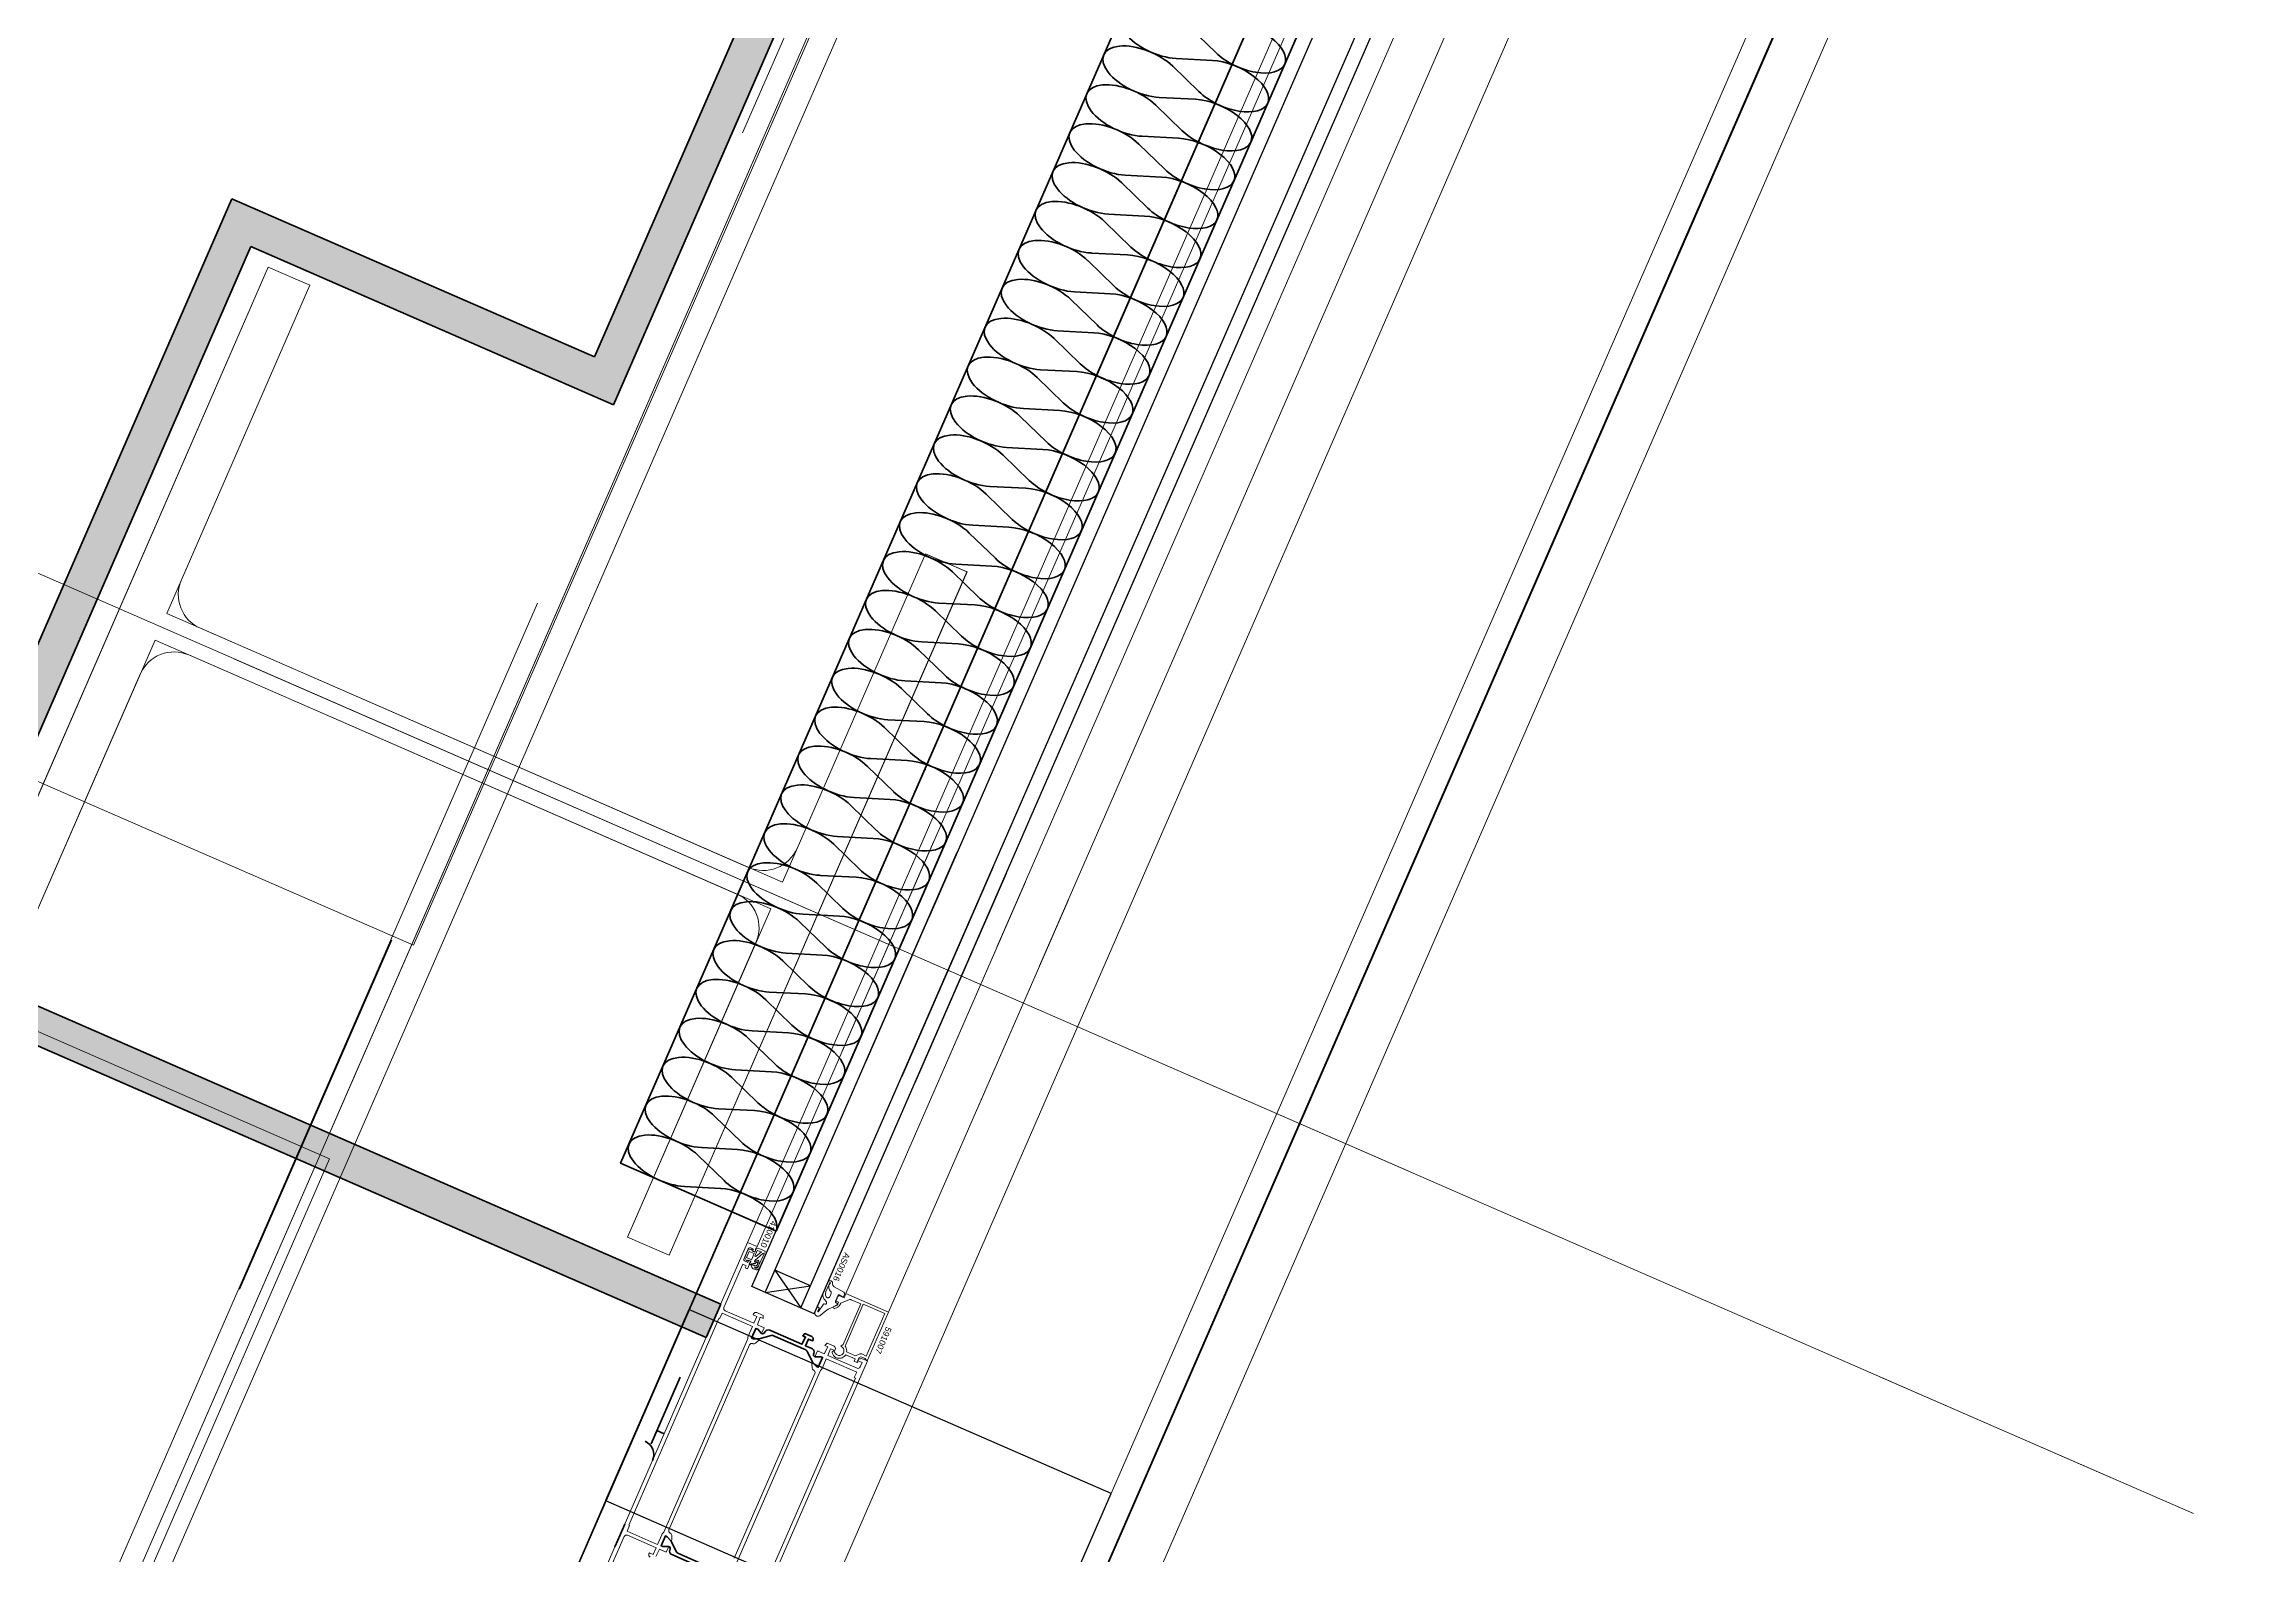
# Model space of a CAD drawing. Header units: millimetres. Extents: x -37281 to 954596, y -59787 to 956680.
# Drawn here: x 868905 to 869816, y -16462 to -15838 of the extents above; entities that cross this region are included whole.
import ezdxf
from ezdxf.enums import TextEntityAlignment as Align

# ---------------------------------------------------------------- set-up
doc = ezdxf.new("R2010")
doc.units = ezdxf.units.MM
doc.header["$MEASUREMENT"] = 0
for name, pattern in [('CENTER', [15658.185617, 9786.366011, -1957.273202, 1957.273202, -1957.273202]), ('Dot & Dashed', [670.277762, 352.777767, -176.388884, 0, -141.111112]), ('Double Dashed', [1093.611073, 529.166651, -211.666656, 141.111112, -211.666656])]:
    doc.linetypes.add(name, pattern=pattern)
for name, color, linetype, lineweight in [('0_Pen_No__1', 7, 'Continuous', 13), ('0_Pen_No__2', 8, 'Continuous', 15), ('0_Pen_No__4', 7, 'Continuous', 20), ('0_Pen_No__5', 7, 'Continuous', 25), ('0_Pen_No__6', 7, 'Continuous', 35), ('0_Pen_No__7', 7, 'Continuous', 35), ('0_Pen_No__9', 7, 'Continuous', 13), ('COLUMN.IFC Import_Pen_No__2', 8, 'Continuous', 15), ('New_A-20-M_Floor_Slab_Pen_No__89', 8, 'Continuous', 20), ('New_A-20-M_Roof_Pen_No__93', 8, 'Continuous', 13), ('New_A-25-M_Curtain_Wall_Pen_No__90', 8, 'Continuous', 20), ('New_A-25-M_Wall_Ext_Pen_No__87', 8, 'Continuous', 20), ('New_ArchiCAD Windows_Pen_No__3', 7, 'Continuous', 18), ('New_ArchiCAD Zone Stamps_Pen_No__9', 7, 'Continuous', 13)]:
    doc.layers.add(name, color=color, linetype=linetype, lineweight=lineweight)
for name, color, linetype, lineweight, true_color in [('0_Pen_No__40', 7, 'Continuous', 35, 0x2a2a2a), ('0_Pen_No__54', 7, 'Continuous', 35, 0x444444), ('A-25-M_Wall_Int_Pen_No__107', 7, 'Continuous', 15, 0xa6a6a6), ('A-25-M_Wall_Int_Pen_No__27', 7, 'Continuous', 50, 0x2a2a2a), ('New_A-15-MG_Structural_Grid_Phase_2_Pen_No__222', 7, 'Continuous', 13, 0x65af33), ('New_A-25-M_Curtain_Wall_Pen_No__69', 7, 'Continuous', 20, 0x606060), ('New_A-25-M_Wall_Int_Pen_No__107', 7, 'Continuous', 15, 0xa6a6a6), ('New_A-25-M_Wall_Int_Pen_No__27', 7, 'Continuous', 50, 0x2a2a2a), ('New_A-35-M_FFE-Zone_Pen_No__74', 7, 'Continuous', 20, 0x606060), ('New_ArchiCAD Windows_Pen_No__23', 7, 'Continuous', 30, 0x2a2a2a)]:
    doc.layers.add(name, color=color, linetype=linetype, lineweight=lineweight, true_color=true_color)
for name, color, linetype in [('A-25-M_Wall_Int', 7, 'Continuous'), ('COLUMN.IFC Import', 7, 'Continuous'), ('New_A-15-MG_Structural_Grid_Phase_2', 7, 'Continuous'), ('New_A-20-M_Floor_Slab', 7, 'Continuous'), ('New_A-20-M_Roof', 7, 'Continuous'), ('New_A-25-M_Curtain_Wall', 7, 'Continuous'), ('New_A-25-M_Wall_Ext', 7, 'Continuous'), ('New_A-25-M_Wall_Int', 7, 'Continuous'), ('New_A-35-M_FFE-Zone', 7, 'Continuous'), ('New_ArchiCAD Windows', 7, 'Continuous')]:
    doc.layers.add(name, color=color, linetype=linetype)
doc.styles.add('GENERATED_STYLE_2', font='')
doc.styles.add('GENERATED_STYLE_3', font='')
doc.styles.add('GENERATED_STYLE_4', font='')
doc.styles.get('GENERATED_STYLE_2').set_extended_font_data('Arial', bold=True)
doc.styles.get('GENERATED_STYLE_3').set_extended_font_data('Arial')
doc.styles.get('GENERATED_STYLE_4').set_extended_font_data('Swis721 BT')

# ---------------------------------------------------------------- blocks, each defined once
blk = doc.blocks.new('Wall_243_2', base_point=(874395.1, -4631.3))
at = {"layer": 'New_A-25-M_Wall_Ext_Pen_No__87', "linetype": 'Continuous', "flags": 128}
for points in [[(874303.43, -4591.33), (866444.97, -22613.27)], [(866536.64, -22653.24), (874395.1, -4631.3)]]:
    blk.add_lwpolyline(points, dxfattribs=at)
blk = doc.blocks.new('Wall_245_2', base_point=(874285.09, -4632.6))
at = {"layer": 'New_A-25-M_Wall_Ext_Pen_No__87', "linetype": 'Continuous'}
for p, q in [((869023.02, -16287.38), (869036.77, -16293.37)), ((869036.77, -16293.37), (869038.61, -16294.17)), ((869030.78, -16307.12), (869017.03, -16301.13)), ((869038.61, -16294.17), (869172.44, -16352.53)), ((869032.61, -16307.92), (869030.78, -16307.12)), ((869166.44, -16366.28), (869032.61, -16307.92)), ((869172.44, -16352.53), (869174.27, -16353.33)), ((869168.27, -16367.08), (869166.44, -16366.28))]:
    blk.add_line(p, q, dxfattribs=at)
at = {"layer": 'New_A-25-M_Wall_Ext_Pen_No__87', "linetype": 'Continuous', "flags": 128}
for points in [[(869174.27, -16353.33), (874285.09, -4632.6)], [(872218.02, -8960.24), (869023.02, -16287.38)], [(869017.03, -16301.13), (866293.44, -22547.19)], [(866444.68, -22613.14), (869168.27, -16367.08)]]:
    blk.add_lwpolyline(points, dxfattribs=at)
blk = doc.blocks.new('Single Office_INB 2108_81_2', base_point=(867408.06, -14183.82))
at = {"layer": 'New_A-35-M_FFE-Zone_Pen_No__74', "linetype": 'Continuous'}
for p, q in [((869057.73, -16209.78), (869958.9, -14143.09)), ((865299.96, -14571.21), (869057.73, -16209.78))]:
    blk.add_line(p, q, dxfattribs=at)
at = {"layer": 'New_ArchiCAD Zone Stamps_Pen_No__9'}
for tag, height, style, p in [('ROOM_NAME', 250, 'GENERATED_STYLE_2', (866906.88, -13138.52)), ('zoneNameLine2', 250, 'GENERATED_STYLE_2', (866718.45, -13570.65)), ('ROOM_NUMBER', 200, 'GENERATED_STYLE_3', (866530.02, -13991.36)), ('measuredAreaCode', 200, 'GENERATED_STYLE_3', (866372.99, -14351.47)), ('DUMMY_649', 200, 'GENERATED_STYLE_3', (866680.4, -14485.51)), ('DUMMY_650', 200, 'GENERATED_STYLE_3', (867029.91, -14637.92)), ('DUMMY_651', 133.33, 'GENERATED_STYLE_3', (867309.2, -14744.46))]:
    blk.add_attdef(tag, text='', height=height, rotation=336.44041, dxfattribs=dict(at, style=style)).set_placement(p, align=Align.TOP_LEFT)
blk = doc.blocks.new('Single Office_INB 2107_82_2', base_point=(866384.09, -16699.57))
at = {"layer": 'New_A-35-M_FFE-Zone_Pen_No__74', "linetype": 'Continuous'}
for p, q in [((869023.12, -16297.86), (865262.16, -14657.89)), ((868121.58, -18365.37), (869023.12, -16297.86))]:
    blk.add_line(p, q, dxfattribs=at)
at = {"layer": 'New_ArchiCAD Zone Stamps_Pen_No__9'}
for tag, height, style, p in [('ROOM_NAME', 250, 'GENERATED_STYLE_2', (865882.9, -15284.57)), ('zoneNameLine2', 250, 'GENERATED_STYLE_2', (865694.47, -15716.7)), ('ROOM_NUMBER', 200, 'GENERATED_STYLE_3', (865506.04, -16137.41)), ('measuredAreaCode', 200, 'GENERATED_STYLE_3', (865349.02, -16497.52)), ('DUMMY_649', 200, 'GENERATED_STYLE_3', (865656.42, -16631.56)), ('DUMMY_650', 200, 'GENERATED_STYLE_3', (866005.93, -16783.96)), ('DUMMY_651', 133.33, 'GENERATED_STYLE_3', (866285.22, -16890.51))]:
    blk.add_attdef(tag, text='', height=height, rotation=336.44041, dxfattribs=dict(at, style=style)).set_placement(p, align=Align.TOP_LEFT)
blk = doc.blocks.new('Slab_14_2', base_point=(829422.85, -33019.01))
at = {"layer": 'New_A-20-M_Floor_Slab_Pen_No__89', "linetype": 'Continuous', "flags": 128}
blk.add_lwpolyline([(875235.59, -26822.78), (866165.91, -22867.95), (874174.16, -4502.51), (868527.24, -2040.17), (868435.45, -2000.14), (866447.92, -6558.18), (861160.52, -4252.62), (853558.92, -11326.43), (853176.07, -10915.01), (829422.85, -33019.01)], dxfattribs=at)
blk = doc.blocks.new('Slab_18_2', base_point=(875235.59, -26822.78))
at = {"layer": 'New_A-20-M_Floor_Slab_Pen_No__89', "linetype": 'Continuous', "flags": 128}
blk.add_lwpolyline([(875235.59, -26822.78), (866165.91, -22867.95), (874174.16, -4502.51), (883243.83, -8457.33)], close=True, dxfattribs=at)
blk = doc.blocks.new('Triple Window 19_2')
at = {"layer": 'New_ArchiCAD Windows_Pen_No__23', "linetype": 'Continuous'}
for p, q in [((-268, -190), (-268, 0)), ((-268, 0), (-225, 0)), ((-225, 0), (-182, 0)), ((-182, 0), (-182, -190)), ((-225, -190), (-268, -190))]:
    blk.add_line(p, q, dxfattribs=at)
at = {"layer": 'New_ArchiCAD Windows_Pen_No__3', "linetype": 'Continuous'}
for p, q in [((-1175, 165), (1175, 165)), ((-1125, 0), (-268, 0)), ((-182, 0), (662.5, 0)), ((-268, -190), (-1125, -190)), ((-1175, -200), (1175, -200))]:
    blk.add_line(p, q, dxfattribs=at)
blk = doc.blocks.new('Wall_353_2', base_point=(874468.42, -4712.54))
at = {"layer": 'New_ArchiCAD Windows', "color": 251, "linetype": 'Continuous', "lineweight": 20, "true_color": 0x606060, "xscale": -1, "zscale": 1000, "rotation": 66.44041158399281}
blk.add_blockref('Triple Window 19_2', (869064.25, -16605.64), dxfattribs=at)
blk = doc.blocks.new('Wall_372_2', base_point=(868847.2, -16212.89))
at = {"layer": 'New_A-25-M_Wall_Int_Pen_No__107', "linetype": 'Continuous'}
blk.add_hatch(color=256, dxfattribs=at).paths.add_polyline_path([(868860.95, -16218.89), (868990.57, -15921.63), (868982.82, -15901.89), (868847.2, -16212.89)])
at = {"layer": 'New_A-25-M_Wall_Int_Pen_No__27', "linetype": 'Continuous', "flags": 128}
for points in [[(868982.82, -15901.89), (868847.2, -16212.89)], [(868860.95, -16218.89), (868990.57, -15921.63)], [(868847.2, -16212.89), (868860.95, -16218.89)]]:
    blk.add_lwpolyline(points, dxfattribs=at)
blk = doc.blocks.new('Wall_373_2', base_point=(868982.82, -15901.89))
at = {"layer": 'New_A-25-M_Wall_Int_Pen_No__107', "linetype": 'Continuous'}
blk.add_hatch(color=256, dxfattribs=at).paths.add_polyline_path([(868990.57, -15921.63), (869140.21, -15986.88), (869132.45, -15967.13), (868982.82, -15901.89)])
at = {"layer": 'New_A-25-M_Wall_Int_Pen_No__27', "linetype": 'Continuous', "flags": 128}
for points in [[(869132.45, -15967.13), (868982.82, -15901.89)], [(868990.57, -15921.63), (869140.21, -15986.88)]]:
    blk.add_lwpolyline(points, dxfattribs=at)
blk = doc.blocks.new('Wall_379_2', base_point=(869371.71, -15418.45))
at = {"layer": 'New_A-25-M_Wall_Int_Pen_No__107', "linetype": 'Continuous'}
blk.add_hatch(color=256, dxfattribs=at).paths.add_polyline_path([(869371.71, -15418.45), (869132.45, -15967.13), (869140.21, -15986.88), (869379.46, -15438.2)])
at = {"layer": 'New_A-25-M_Wall_Int_Pen_No__27', "linetype": 'Continuous', "flags": 128}
for points in [[(869371.71, -15418.45), (869132.45, -15967.13)], [(869140.21, -15986.88), (869379.46, -15438.2)]]:
    blk.add_lwpolyline(points, dxfattribs=at)
blk = doc.blocks.new('Wall_450_2', base_point=(868837.59, -16206.52))
at = {"layer": 'A-25-M_Wall_Int_Pen_No__107', "linetype": 'Continuous'}
blk.add_hatch(color=256, dxfattribs=at).paths.add_polyline_path([(868831.59, -16220.27), (869178.48, -16371.53), (869184.47, -16357.78), (868837.59, -16206.52)])
at = {"layer": 'A-25-M_Wall_Int_Pen_No__27', "linetype": 'Continuous', "flags": 128}
for points in [[(868837.59, -16206.52), (868831.59, -16220.27)], [(868848, -16211.06), (868837.59, -16206.52)], [(868831.59, -16220.27), (869178.48, -16371.53)], [(869184.47, -16357.78), (868861.75, -16217.06)], [(869178.48, -16371.53), (869184.47, -16357.78)]]:
    blk.add_lwpolyline(points, dxfattribs=at)
blk = doc.blocks.new('Morph_2_2', base_point=(864302.5, 0))
at = {"layer": 'New_A-20-M_Roof_Pen_No__93', "linetype": 'Continuous', "flags": 128}
blk.add_lwpolyline([(866367.03, -22792.01), (874315.32, -4564.06)], dxfattribs=at)
blk = doc.blocks.new('Column 8')
at = {"layer": 'COLUMN.IFC Import_Pen_No__2', "linetype": 'Continuous'}
for p, q in [((-153.7, 157.25), (153.7, 157.25)), ((-153.7, 138.55), (-153.7, 157.25)), ((153.7, 157.25), (153.7, 138.55)), ((-6, 138.55), (-153.7, 138.55)), ((-6, -138.55), (-6, 138.55)), ((6, 138.55), (6, -138.55)), ((153.7, 138.55), (6, 138.55)), ((-153.7, -138.55), (-6, -138.55)), ((-153.7, -157.25), (-153.7, -138.55)), ((6, -138.55), (153.7, -138.55)), ((153.7, -138.55), (153.7, -157.25)), ((153.7, -157.25), (-153.7, -157.25))]:
    blk.add_line(p, q, dxfattribs=at)
blk = doc.blocks.new('Beam_8_2', base_point=(874303.43, -4591.33))
at = {"layer": 'New_A-25-M_Curtain_Wall_Pen_No__69', "linetype": 'Dot & Dashed'}
blk.add_line((874303.43, -4591.33), (866444.97, -22613.27), dxfattribs=at)
at = {"layer": 'New_A-25-M_Curtain_Wall_Pen_No__90', "linetype": 'Continuous'}
for p, q in [((874303.43, -4591.33), (866444.97, -22613.27)), ((874505.7, -4679.52), (866647.24, -22701.46))]:
    blk.add_line(p, q, dxfattribs=at)
blk = doc.blocks.new('Standard grid marker_8')
at = {"layer": 'New_A-15-MG_Structural_Grid_Phase_2_Pen_No__222', "linetype": 'Double Dashed'}
blk.add_line((705.09, 0), (32130.26, 0), dxfattribs=at)
at = {"layer": 'New_A-15-MG_Structural_Grid_Phase_2_Pen_No__222', "style": 'GENERATED_STYLE_4'}
for tag, p in [('AC_MarkerText_1_0', (-500, 43.39)), ('AC_MarkerText_1_1', (33335.35, 43.39))]:
    blk.add_attdef(tag, text='', height=350, rotation=180, dxfattribs=at).set_placement(p, align=Align.MIDDLE_CENTER)
blk = doc.blocks.new('Standard grid marker_19')
at = {"layer": 'New_A-15-MG_Structural_Grid_Phase_2_Pen_No__222', "linetype": 'Double Dashed'}
blk.add_line((948.58, 0), (36650.52, 0), dxfattribs=at)
at = {"layer": 'New_A-15-MG_Structural_Grid_Phase_2_Pen_No__222', "style": 'GENERATED_STYLE_4'}
for tag, p in [('AC_MarkerText_1_0', (-500, -588.26)), ('AC_MarkerText_1_1', (38099.1, -588.26))]:
    blk.add_attdef(tag, text='', height=350, rotation=90, dxfattribs=at).set_placement(p, align=Align.MIDDLE_CENTER)

msp = doc.modelspace()

# ---------------------------------------------------------------- linework, layer by layer
at = {"layer": '0_Pen_No__1', "linetype": 'CENTER'}
msp.add_line((869758.24, -16429.38), (868402.76, -15838.32), dxfattribs=at)
at = {"layer": '0_Pen_No__2', "linetype": 'Continuous', "flags": 128}
for points in [[(869131.61, -16479), (869195.56, -16332.34), (869199.51, -16334.06), (869198.51, -16336.35), (869197.59, -16335.95), (869197.99, -16335.04), (869196.89, -16334.56, 0.414214), (869195.84, -16334.97), (869194.08, -16339, 0.414214), (869194.49, -16340.06), (869195.59, -16340.54), (869195.99, -16339.62), (869196.91, -16340.02), (869195.51, -16343.23), (869194.59, -16342.83), (869194.99, -16341.91), (869193.62, -16341.31), (869185.82, -16359.19, 0.414214), (869186.34, -16360.5), (869198.16, -16365.66), (869199.36, -16362.91), (869197.81, -16362.23), (869198.01, -16361.77, -0.414214), (869199.32, -16361.25), (869202.03, -16362.43), (869201.95, -16363.71), (869200.75, -16363.18), (869199.63, -16366.3), (869202.38, -16367.5), (869201.34, -16369.88), (869199.73, -16368.08), (869198.99, -16367.76), (869197.23, -16371.8), (869197.97, -16372.12), (869200.38, -16372.08), (869200.1, -16372.72), (869198.79, -16373.91, -0.294108), (869197.72, -16374.08), (869197.67, -16374.06, 0.414214), (869196.35, -16374.58), (869163.09, -16450.84, 0.414214), (869163.61, -16452.16), (869163.66, -16452.18, -0.294108), (869164.26, -16453.08), (869164.29, -16454.85), (869164.01, -16455.49), (869162.39, -16453.7), (869161.66, -16453.38), (869159.9, -16457.41), (869160.63, -16457.73), (869163.05, -16457.69), (869162.01, -16460.08), (869159.26, -16458.88), (869157.74, -16461.81)], [(869201, -16481.99), (869244.97, -16381.16), (869243.23, -16380.4, 0.198912), (869241.7, -16380.37), (869241.17, -16380.58), (869241.16, -16381.13), (869242.81, -16381.85), (869242.01, -16383.69, -0.414214), (869240.7, -16384.2), (869228.6, -16378.93), (869229.8, -16376.18), (869231.54, -16376.94), (869231.74, -16376.48, 0.414214), (869231.22, -16375.16), (869228.33, -16373.9), (869227.45, -16374.83), (869228.65, -16375.35), (869227.13, -16378.29), (869224.38, -16377.09), (869223.34, -16379.47), (869225.76, -16379.44), (869226.49, -16379.75), (869224.73, -16383.79), (869224, -16383.47), (869222.38, -16381.67), (869222.1, -16382.31), (869222.13, -16384.09, 0.294108), (869222.73, -16384.99), (869222.78, -16385.01, -0.414214), (869223.3, -16386.33), (869190.04, -16462.59, -0.414214)], [(869190.74, -16465.25, -0.112281), (869190.82, -16464.82), (869225.46, -16385.38, -0.112281), (869225.72, -16385.02, 0.112281), (869226.26, -16384.29), (869228, -16380.3), (869240.56, -16385.78), (869239.56, -16388.07), (869240.02, -16388.27), (869202.84, -16473.52), (869202.38, -16473.32), (869201.39, -16475.61), (869189.7, -16470.52)], [(869155.35, -16462.08, -0.414214), (869154.84, -16460.77), (869155.04, -16460.31), (869156.6, -16460.99), (869157.8, -16458.24), (869156.38, -16457.62), (869145.97, -16453.08, 0.414214), (869144.65, -16453.6), (869136.86, -16471.47)]]:
    msp.add_lwpolyline(points, format="xyb", dxfattribs=at)
for points in [[(869230.96, -16377.09), (869230.43, -16377.3), (869230.49, -16377.75), (869230.62, -16378.19), (869230.81, -16378.61), (869231.06, -16378.99), (869231.37, -16379.33), (869231.73, -16379.62), (869232.12, -16379.85), (869232.6, -16380.02), (869233.11, -16380.1), (869233.62, -16380.1), (869234.12, -16380.02), (869234.6, -16379.85), (869235.05, -16379.61), (869235.46, -16379.3), (869235.8, -16378.92), (869236.04, -16378.62), (869239.98, -16380.34), (869239.54, -16381.34), (869240.83, -16381.9), (869240.99, -16381.54), (869240.8, -16381.46), (869241.56, -16379.72), (869242.22, -16379.46), (869244.01, -16380.24), (869244.56, -16380.98), (869245.07, -16380.92), (869253.75, -16361.03), (869236.15, -16353.35), (869235.35, -16355.19), (869233.24, -16354.27), (869232.55, -16354.84), (869232.58, -16355), (869232.57, -16355.16), (869232.54, -16355.32), (869232.48, -16355.47), (869232.4, -16355.62), (869232.3, -16355.74), (869232.18, -16355.85), (869232.04, -16355.94), (869232.06, -16356.48), (869233.07, -16356.92), (869232.61, -16357.97), (869230.82, -16358.86), (869231.27, -16359.76), (869232.73, -16359.03), (869232.97, -16358.89), (869233.19, -16358.72), (869233.38, -16358.51), (869233.54, -16358.29), (869233.67, -16358.04), (869233.98, -16357.32), (869237.55, -16355.92), (869237.7, -16355.87), (869237.86, -16355.85), (869238.02, -16355.86), (869238.17, -16355.88), (869238.32, -16355.94), (869242.24, -16357.65)], [(869242.24, -16357.65), (869234.93, -16374.42), (869233.99, -16375.11), (869234.37, -16375.34), (869234.64, -16375.54), (869234.87, -16375.78), (869235.06, -16376.06), (869235.2, -16376.36), (869235.28, -16376.68), (869235.31, -16377.01), (869235.28, -16377.35), (869235.2, -16377.67), (869235.06, -16377.97), (869234.87, -16378.25), (869234.64, -16378.49), (869234.37, -16378.68), (869234.07, -16378.83), (869233.75, -16378.92), (869233.42, -16378.96), (869233.08, -16378.94), (869232.76, -16378.87), (869232.45, -16378.74), (869232.17, -16378.56), (869231.93, -16378.33), (869231.72, -16378.07), (869231.57, -16377.77), (869230.96, -16377.09)]]:
    msp.add_lwpolyline(points, dxfattribs=at)
msp.add_lwpolyline([(869157.06, -16456.28), (869158.39, -16456.86), (869160.13, -16452.88, -0.112281), (869160.67, -16452.14, 0.112281), (869160.94, -16451.79), (869195.57, -16372.35, 0.112281), (869195.66, -16371.91, -0.112281), (869195.83, -16371.02), (869197.57, -16367.03), (869185.01, -16361.56), (869184.01, -16363.85), (869183.73, -16363.73), (869146.56, -16448.98), (869146.84, -16449.1), (869145.84, -16451.39)], format="xyb", close=True, dxfattribs=at)
msp.add_lwpolyline([(869243.28, -16357.77), (869252.17, -16361.65), (869244.53, -16379.16), (869242.63, -16378.32), (869242.48, -16378.27), (869242.32, -16378.25), (869242.17, -16378.24), (869242.01, -16378.26), (869241.86, -16378.31), (869240.01, -16379.04), (869236.43, -16377.48), (869236.46, -16376.96), (869236.41, -16376.44), (869236.27, -16375.94), (869236.05, -16375.46), (869235.75, -16375.04)], close=True, dxfattribs=at)
at = {"layer": '0_Pen_No__4', "linetype": 'Continuous', "flags": 128}
msp.add_lwpolyline([(869146.06, -16330.12), (869163.2, -16337.59), (869286.07, -16055.82), (869268.93, -16048.34), (869215.97, -16169.8, -0.414214), (869195.96, -16177.65), (868969.83, -16079.05, -0.414214), (868961.97, -16059.04), (869014.93, -15937.58), (868997.79, -15930.11), (868874.92, -16211.89), (868892.06, -16219.36), (868945.02, -16097.91, -0.414214), (868965.03, -16090.05), (869191.17, -16188.65, -0.414214), (869199.02, -16208.66)], format="xyb", close=True, dxfattribs=at)
at = {"layer": '0_Pen_No__40', "linetype": 'Continuous'}
for p, q in [((874037.86, -5700.74), (866899.19, -22071.98)), ((869048.63, -16207.5), (868985.77, -16351.64)), ((869155.78, -16415.41), (869167.77, -16387.91)), ((869161.17, -16411.22), (869158.17, -16409.91)), ((869142.02, -16455.14), (869140.82, -16457.89)), ((869144.91, -16448.5), (869142.02, -16455.14))]:
    msp.add_line(p, q, dxfattribs=at)
msp.add_arc((869150.87, -16419.82), 6, 336.44041, 66.44041, dxfattribs=at)
at = {"layer": '0_Pen_No__5', "linetype": 'Continuous'}
for p, q in [((869530.68, -15586.08), (869264.77, -16195.9)), ((869536.18, -15588.48), (869270.27, -16198.29)), ((869550.85, -15594.88), (869284.94, -16204.69)), ((869556.35, -15597.27), (869290.44, -16207.09)), ((869197.33, -16350.56), (869276.53, -16168.93)), ((869202.83, -16352.96), (869282.03, -16171.33)), ((869276.53, -16168.93), (869238.86, -16255.32)), ((869282.03, -16171.33), (869244.36, -16257.72)), ((869217.49, -16359.36), (869296.7, -16177.72)), ((869222.99, -16361.76), (869302.2, -16180.12)), ((869296.7, -16177.72), (869259.02, -16264.12)), ((869302.2, -16180.12), (869264.52, -16266.51)), ((869221.49, -16350.19), (869206.82, -16343.8)), ((869206.82, -16343.8), (869217.49, -16359.36)), ((869222.99, -16361.76), (869197.33, -16350.56)), ((869202.83, -16352.96), (869221.49, -16350.19))]:
    msp.add_line(p, q, dxfattribs=at)
at = {"layer": '0_Pen_No__54', "linetype": 'Continuous'}
for p, q in [((869377.97, -15831.23), (869388.7, -15841.64)), ((869370.97, -15847.27), (869381.71, -15857.68)), ((869387.3, -15844.84), (869372.37, -15844.06)), ((869363.98, -15863.31), (869374.71, -15873.72)), ((869380.31, -15860.88), (869365.38, -15860.1)), ((869356.98, -15879.35), (869367.72, -15889.76)), ((869373.31, -15876.93), (869358.38, -15876.14)), ((869366.32, -15892.97), (869351.39, -15892.18)), ((869349.99, -15895.39), (869360.72, -15905.8)), ((869359.32, -15909.01), (869344.39, -15908.23)), ((869342.99, -15911.43), (869353.73, -15921.84)), ((869336, -15927.47), (869346.73, -15937.88)), ((869352.33, -15925.05), (869337.4, -15924.27)), ((869329, -15943.52), (869339.74, -15953.92)), ((869345.33, -15941.09), (869330.4, -15940.31)), ((869338.34, -15957.13), (869323.41, -15956.35)), ((869322.01, -15959.56), (869332.74, -15969.97)), ((869331.34, -15973.17), (869316.41, -15972.39)), ((869315.01, -15975.6), (869325.75, -15986.01)), ((869308.02, -15991.64), (869318.75, -16002.05)), ((869324.35, -15989.21), (869309.42, -15988.43)), ((869301.02, -16007.68), (869311.76, -16018.09)), ((869317.35, -16005.26), (869302.42, -16004.47)), ((869294.03, -16023.72), (869304.76, -16034.13)), ((869310.36, -16021.3), (869295.43, -16020.51)), ((869303.36, -16037.34), (869288.43, -16036.56)), ((869287.03, -16039.76), (869297.77, -16050.17)), ((869280.04, -16055.8), (869290.77, -16066.21)), ((869296.37, -16053.38), (869281.44, -16052.6)), ((869273.04, -16071.85), (869283.78, -16082.25)), ((869289.37, -16069.42), (869274.44, -16068.64)), ((869266.05, -16087.89), (869276.78, -16098.3)), ((869282.38, -16085.46), (869267.45, -16084.68)), ((869275.38, -16101.5), (869260.45, -16100.72)), ((869259.05, -16103.93), (869269.79, -16114.34)), ((869252.06, -16119.97), (869262.79, -16130.38)), ((869268.39, -16117.55), (869253.46, -16116.76)), ((869245.06, -16136.01), (869255.8, -16146.42)), ((869261.39, -16133.59), (869246.46, -16132.8)), ((869238.07, -16152.05), (869248.8, -16162.46)), ((869254.4, -16149.63), (869239.47, -16148.84)), ((869247.41, -16165.67), (869232.47, -16164.89)), ((869231.07, -16168.09), (869241.81, -16178.5)), ((869224.08, -16184.14), (869234.81, -16194.54)), ((869240.41, -16181.71), (869225.48, -16180.93)), ((869217.09, -16200.18), (869227.82, -16210.58)), ((869233.42, -16197.75), (869218.48, -16196.97)), ((869210.09, -16216.22), (869220.83, -16226.63)), ((869226.42, -16213.79), (869211.49, -16213.01)), ((869219.43, -16229.83), (869204.49, -16229.05)), ((869203.1, -16232.26), (869213.83, -16242.67)), ((869212.43, -16245.88), (869197.5, -16245.09)), ((869196.1, -16248.3), (869206.84, -16258.71)), ((869189.11, -16264.34), (869199.84, -16274.75)), ((869205.44, -16261.92), (869190.51, -16261.13)), ((869182.11, -16280.38), (869192.85, -16290.79)), ((869198.44, -16277.96), (869183.51, -16277.17)), ((869191.45, -16294), (869176.52, -16293.22)), ((869175.12, -16296.42), (869185.85, -16306.83)), ((869184.45, -16310.04), (869169.52, -16309.26))]:
    msp.add_line(p, q, dxfattribs=at)
at = {"layer": '0_Pen_No__54', "linetype": 'Continuous', "flags": 128}
msp.add_lwpolyline([(869207.32, -16327.65), (869520.92, -15608.47), (869456.75, -15580.49), (869143.16, -16299.67)], close=True, dxfattribs=at)
at = {"layer": '0_Pen_No__54', "linetype": 'Continuous'}
for centre, start_param, end_param in [((869365.54, -15833.45), 0.927295, 5.35589), ((869401.12, -15839.42), 0, 2.214297), ((869358.55, -15849.49), 0.927295, 5.35589), ((869394.13, -15855.46), 0, 2.214297), ((869401.12, -15839.42), 4.068888, 6.283185), ((869351.55, -15865.53), 0.927295, 5.35589), ((869387.13, -15871.5), 0, 2.214297), ((869394.13, -15855.46), 4.068888, 6.283185), ((869344.56, -15881.57), 0.927295, 5.35589), ((869387.13, -15871.5), 4.068888, 6.283185), ((869380.14, -15887.54), 0, 2.214297), ((869337.56, -15897.61), 0.927295, 5.35589), ((869380.14, -15887.54), 4.068888, 6.283185), ((869373.14, -15903.58), 0, 2.214297), ((869330.57, -15913.65), 0.927295, 5.35589), ((869366.15, -15919.62), 0, 2.214297), ((869373.14, -15903.58), 4.068888, 6.283185), ((869323.57, -15929.69), 0.927295, 5.35589), ((869359.15, -15935.66), 0, 2.214297), ((869366.15, -15919.62), 4.068888, 6.283185), ((869316.58, -15945.74), 0.927295, 5.35589), ((869359.15, -15935.66), 4.068888, 6.283185), ((869352.16, -15951.7), 0, 2.214297), ((869309.58, -15961.78), 0.927295, 5.35589), ((869352.16, -15951.7), 4.068888, 6.283185), ((869345.16, -15967.75), 0, 2.214297), ((869302.59, -15977.82), 0.927295, 5.35589), ((869338.17, -15983.79), 0, 2.214297), ((869345.16, -15967.75), 4.068888, 6.283185), ((869295.6, -15993.86), 0.927295, 5.35589), ((869331.17, -15999.83), 0, 2.214297), ((869338.17, -15983.79), 4.068888, 6.283185), ((869288.6, -16009.9), 0.927295, 5.35589), ((869331.17, -15999.83), 4.068888, 6.283185), ((869324.18, -16015.87), 0, 2.214297), ((869281.61, -16025.94), 0.927295, 5.35589), ((869324.18, -16015.87), 4.068888, 6.283185), ((869317.19, -16031.91), 0, 2.214297), ((869274.61, -16041.98), 0.927295, 5.35589), ((869310.19, -16047.95), 0, 2.214297), ((869317.19, -16031.91), 4.068888, 6.283185), ((869267.62, -16058.02), 0.927295, 5.35589), ((869303.2, -16063.99), 0, 2.214297), ((869310.19, -16047.95), 4.068888, 6.283185), ((869260.62, -16074.07), 0.927295, 5.35589), ((869296.2, -16080.03), 0, 2.214297), ((869303.2, -16063.99), 4.068888, 6.283185), ((869253.63, -16090.11), 0.927295, 5.35589), ((869296.2, -16080.03), 4.068888, 6.283185), ((869289.21, -16096.08), 0, 2.214297), ((869246.63, -16106.15), 0.927295, 5.35589), ((869282.21, -16112.12), 0, 2.214297), ((869289.21, -16096.08), 4.068888, 6.283185), ((869239.64, -16122.19), 0.927295, 5.35589), ((869275.22, -16128.16), 0, 2.214297), ((869282.21, -16112.12), 4.068888, 6.283185), ((869232.64, -16138.23), 0.927295, 5.35589), ((869268.22, -16144.2), 0, 2.214297), ((869275.22, -16128.16), 4.068888, 6.283185), ((869225.65, -16154.27), 0.927295, 5.35589), ((869268.22, -16144.2), 4.068888, 6.283185), ((869261.23, -16160.24), 0, 2.214297), ((869218.65, -16170.31), 0.927295, 5.35589), ((869254.23, -16176.28), 0, 2.214297), ((869261.23, -16160.24), 4.068888, 6.283185), ((869211.66, -16186.35), 0.927295, 5.35589), ((869247.24, -16192.32), 0, 2.214297), ((869254.23, -16176.28), 4.068888, 6.283185), ((869204.66, -16202.4), 0.927295, 5.35589), ((869240.24, -16208.36), 0, 2.214297), ((869247.24, -16192.32), 4.068888, 6.283185), ((869197.67, -16218.44), 0.927295, 5.35589), ((869240.24, -16208.36), 4.068888, 6.283185), ((869233.25, -16224.41), 0, 2.214297), ((869190.67, -16234.48), 0.927295, 5.35589), ((869226.25, -16240.45), 0, 2.214297), ((869233.25, -16224.41), 4.068888, 6.283185), ((869183.68, -16250.52), 0.927295, 5.35589), ((869219.26, -16256.49), 0, 2.214297), ((869226.25, -16240.45), 4.068888, 6.283185), ((869176.68, -16266.56), 0.927295, 5.35589), ((869212.26, -16272.53), 0, 2.214297), ((869219.26, -16256.49), 4.068888, 6.283185), ((869169.69, -16282.6), 0.927295, 5.35589), ((869212.26, -16272.53), 4.068888, 6.283185), ((869205.27, -16288.57), 0, 2.214297), ((869162.69, -16298.64), 0.927295, 5.35589), ((869205.27, -16288.57), 4.068888, 6.283185), ((869198.27, -16304.61), 0, 2.214297), ((869191.28, -16320.65), 0, 2.214297), ((869198.27, -16304.61), 4.068888, 6.283185)]:
    msp.add_ellipse(centre, major_axis=(16.04, -6.99), ratio=0.5, start_param=start_param, end_param=end_param, dxfattribs=at)
at = {"layer": '0_Pen_No__6', "linetype": 'Continuous', "flags": 128}
msp.add_lwpolyline([(869222.37, -16381.69), (869224, -16383.47), (869224.73, -16383.79), (869226.49, -16379.75), (869225.76, -16379.44), (869223.34, -16379.47, -0.414214), (869222.82, -16378.16), (869222.86, -16378.06, 0.414214), (869222.09, -16376.09), (869219.43, -16374.93), (869220.63, -16372.18), (869222.37, -16372.94), (869222.57, -16372.48, 0.414214), (869222.05, -16371.17), (869219.17, -16369.91), (869218.29, -16370.83), (869219.49, -16371.35), (869217.96, -16374.29), (869204.67, -16368.5, 0.414214), (869202.7, -16369.27), (869202.66, -16369.36, -0.414214), (869201.34, -16369.88), (869199.73, -16368.08), (869198.99, -16367.76), (869197.23, -16371.8), (869197.97, -16372.12), (869200.37, -16372.1), (869205.26, -16370.64, -0.176327), (869205.94, -16370.68), (869219.62, -16376.65, -0.176327), (869220.12, -16377.12)], format="xyb", close=True, dxfattribs=at)
msp.add_lwpolyline([(869177.59, -16466.87), (869164.3, -16461.08, -0.414214), (869163.53, -16459.1), (869163.57, -16459.01, 0.414214), (869163.05, -16457.69), (869160.63, -16457.73), (869159.9, -16457.41), (869161.66, -16453.38), (869162.39, -16453.7), (869164.02, -16455.48), (869166.27, -16460.04, 0.176327), (869166.77, -16460.52), (869180.45, -16466.48, 0.176327)], format="xyb", dxfattribs=at)
at = {"layer": '0_Pen_No__9', "linetype": 'Continuous'}
for p, q in [((869516.13, -15597.19), (869256.61, -16192.34)), ((869520.07, -15598.91), (869260.55, -16194.06)), ((869559.14, -15612.63), (869298.41, -16210.57)), ((869576.74, -15620.31), (869316.01, -16218.24)), ((869195.56, -16332.34), (869268.37, -16165.37)), ((869199.51, -16334.06), (869272.31, -16167.09)), ((869272.31, -16167.09), (869234.64, -16253.48)), ((869236.15, -16353.35), (869310.17, -16183.6)), ((869310.17, -16183.6), (869272.5, -16269.99)), ((869253.75, -16361.03), (869327.77, -16191.27)), ((869327.77, -16191.27), (869290.1, -16277.67))]:
    msp.add_line(p, q, dxfattribs=at)
at = {"layer": '0_Pen_No__9', "linetype": 'Continuous', "flags": 128}
for points in [[(869200.42, -16342.78), (869203.08, -16337.01), (869203.3, -16336.43), (869202.72, -16336.2), (869202.79, -16336.04), (869202.64, -16335.95), (869201.56, -16335.38), (869200.42, -16334.96), (869199.23, -16334.69), (869198.95, -16334.65), (869198.62, -16336.18), (869197.3, -16335.61), (869197.42, -16335.33), (869197.18, -16335.06), (869195.72, -16335.49), (869194.38, -16338.56), (869195.06, -16339.93), (869195.43, -16339.92), (869195.55, -16339.64), (869196.86, -16340.21), (869196.21, -16341.15), (869196.86, -16341.61), (869197.23, -16341.08), (869197.85, -16340.99), (869197.95, -16341.05), (869198.07, -16341.08), (869198.19, -16341.1), (869198.31, -16341.09), (869198.43, -16341.07), (869198.54, -16341.03), (869198.64, -16340.97), (869198.8, -16340.88), (869198.94, -16340.77), (869199.07, -16340.64), (869199.17, -16340.49), (869199.24, -16340.32), (869199.61, -16340.31), (869199.68, -16340.53), (869199.72, -16340.75), (869199.73, -16340.98), (869199.69, -16341.2), (869199.62, -16341.42), (869199.52, -16341.62), (869199.44, -16341.72), (869199.33, -16341.81), (869199.22, -16341.88), (869199.09, -16341.93), (869198.96, -16341.95), (869198.82, -16341.96), (869198.69, -16341.94), (869198.45, -16341.91), (869198.22, -16341.85), (869198, -16341.75), (869197.8, -16341.63), (869197.62, -16341.47), (869196.97, -16341.82), (869197.11, -16342.21), (869197.32, -16342.58), (869197.58, -16342.9), (869197.9, -16343.18), (869198.26, -16343.39), (869198.65, -16343.55), (869199.06, -16343.63), (869199.3, -16343.61), (869199.54, -16343.56), (869199.76, -16343.46), (869199.96, -16343.34), (869200.14, -16343.18), (869200.3, -16342.99)], [(869198.27, -16336.9), (869196.25, -16336.02), (869195.13, -16338.59), (869197.15, -16339.47)], [(869202.36, -16337.01), (869199.75, -16342.59), (869199.65, -16342.7), (869199.54, -16342.79), (869199.41, -16342.86), (869199.28, -16342.91), (869199.14, -16342.94), (869198.99, -16342.95), (869198.85, -16342.93), (869198.71, -16342.88), (869198.58, -16342.82), (869198.46, -16342.74), (869198.53, -16342.58), (869198.77, -16342.62), (869199, -16342.62), (869199.24, -16342.58), (869199.46, -16342.5), (869199.67, -16342.39), (869199.86, -16342.24), (869200.02, -16342.07), (869200.18, -16341.75), (869200.28, -16341.41), (869200.33, -16341.05), (869200.32, -16340.69), (869200.25, -16340.34), (869200.13, -16340), (869199.95, -16339.69), (869198.72, -16339.99), (869198.7, -16340.31), (869198.41, -16340.43), (869198.52, -16339.84), (869201.83, -16336.85), (869202.32, -16336.7), (869202.45, -16336.84)], [(869199.69, -16335.7), (869199.57, -16335.67), (869198.58, -16337.93), (869198.89, -16338.17), (869201.3, -16336.25), (869201.07, -16336.15)], [(869235.24, -16352.9), (869235.34, -16352.99), (869235.43, -16353.09), (869235.49, -16353.21), (869235.53, -16353.33), (869235.56, -16353.47), (869235.56, -16353.6), (869235.54, -16353.73), (869235.49, -16353.86), (869235.14, -16354.66), (869235.12, -16354.71), (869235.09, -16354.75), (869235.05, -16354.78), (869235.01, -16354.81), (869234.96, -16354.83), (869234.91, -16354.84), (869234.86, -16354.84), (869234.81, -16354.84), (869234.76, -16354.82), (869234.72, -16354.8), (869233.3, -16353.97), (869233.26, -16353.95), (869233.21, -16353.93), (869233.16, -16353.93), (869233.11, -16353.93), (869233.06, -16353.94), (869233.01, -16353.96), (869232.97, -16353.99), (869232.93, -16354.02), (869232.9, -16354.06), (869232.87, -16354.11), (869231.8, -16356.57), (869231.78, -16356.62), (869231.78, -16356.66), (869231.77, -16356.71), (869231.78, -16356.75), (869231.79, -16356.8), (869231.81, -16356.84), (869231.84, -16356.88), (869231.87, -16356.91), (869232.64, -16357.65), (869232.68, -16357.69), (869232.7, -16357.73), (869232.72, -16357.77), (869232.73, -16357.82), (869232.74, -16357.87), (869232.73, -16357.92), (869232.72, -16357.97), (869232.7, -16358.02), (869232.67, -16358.06), (869232.63, -16358.09), (869232.59, -16358.12), (869232.55, -16358.15), (869230.73, -16359.02), (869228.84, -16359.91), (869227.1, -16361.06), (869225.53, -16362.43), (869225.33, -16362.57), (869225.12, -16362.67), (869224.89, -16362.73), (869224.65, -16362.75), (869224.41, -16362.73), (869224.18, -16362.68), (869223.96, -16362.58), (869223.76, -16362.45), (869223.59, -16362.28), (869223.45, -16362.09), (869223.34, -16361.87), (869223.27, -16361.64), (869223.24, -16361.41), (869223.25, -16361.17), (869224.07, -16359.28), (869224.11, -16359.21), (869224.16, -16359.14), (869224.22, -16359.08), (869224.29, -16359.04), (869224.37, -16359.01), (869224.45, -16358.98), (869224.53, -16358.98), (869224.61, -16358.98), (869224.69, -16359), (869224.77, -16359.04), (869224.84, -16359.08), (869224.9, -16359.14), (869224.95, -16359.2), (869224.99, -16359.28), (869225.02, -16359.35), (869225.03, -16359.44), (869225.03, -16359.52), (869225.02, -16359.6), (869224.99, -16359.68), (869224.57, -16360.65), (869224.55, -16360.7), (869224.54, -16360.74), (869224.54, -16360.79), (869224.54, -16360.84), (869224.56, -16360.88), (869224.58, -16360.93), (869224.6, -16360.97), (869224.65, -16360.95), (869224.68, -16360.92), (869224.72, -16360.89), (869224.75, -16360.85), (869226.84, -16357.72), (869226.89, -16357.65), (869226.95, -16357.62), (869227, -16357.61), (869227.05, -16357.6), (869227.09, -16357.6), (869227.14, -16357.61), (869227.18, -16357.63), (869227.47, -16357.75), (869227.55, -16357.78), (869227.64, -16357.79), (869227.72, -16357.79), (869227.81, -16357.77), (869227.89, -16357.74), (869227.96, -16357.7), (869228.03, -16357.64), (869228.08, -16357.57), (869228.13, -16357.49), (869228.15, -16357.41), (869228.17, -16357.32), (869228.16, -16357.24), (869228.13, -16356.93), (869228.12, -16356.88), (869228.11, -16356.84), (869228.09, -16356.8), (869228.06, -16356.77), (869227.13, -16355.68), (869227.09, -16355.62), (869227.06, -16355.56), (869226.92, -16355.25), (869226.75, -16354.77), (869226.66, -16354.28), (869226.66, -16353.78), (869226.74, -16353.28), (869226.9, -16352.81), (869228.69, -16348.69), (869228.77, -16348.54), (869228.87, -16348.41), (869229, -16348.3), (869229.13, -16348.21), (869229.29, -16348.14), (869229.45, -16348.1), (869229.61, -16348.09), (869229.78, -16348.1), (869229.94, -16348.14), (869230.09, -16348.21), (869230.23, -16348.3), (869230.35, -16348.41), (869230.45, -16348.54), (869230.53, -16348.69), (869230.58, -16348.85), (869230.61, -16349.01), (869230.61, -16349.18), (869230.6, -16349.42), (869230.64, -16349.66), (869230.71, -16349.89), (869230.82, -16350.11), (869230.97, -16350.3), (869231.14, -16350.47), (869231.34, -16350.61)], [(869229.46, -16354.69), (869229.39, -16354.81), (869229.31, -16354.92), (869229.21, -16355.01), (869229.09, -16355.08), (869228.97, -16355.13), (869228.84, -16355.16), (869228.7, -16355.17), (869228.57, -16355.16), (869228.44, -16355.12), (869228.32, -16355.06), (869228.21, -16354.98), (869228.11, -16354.89), (869228.03, -16354.78), (869227.86, -16354.42), (869227.75, -16354.05), (869227.69, -16353.66), (869227.7, -16353.27), (869227.77, -16352.88), (869227.9, -16352.51), (869229.45, -16348.96), (869229.46, -16348.94), (869229.47, -16348.92), (869229.49, -16348.9), (869229.51, -16348.89), (869229.54, -16348.88), (869229.56, -16348.87), (869229.58, -16348.87), (869229.61, -16348.87), (869229.63, -16348.88), (869229.66, -16348.89), (869229.68, -16348.9), (869229.69, -16348.92), (869229.71, -16348.94), (869229.72, -16348.96), (869229.73, -16348.98), (869229.73, -16349.01), (869229.73, -16349.03), (869229.73, -16349.06), (869229.72, -16349.08), (869229.58, -16349.42), (869229.55, -16349.46), (869229.53, -16349.49), (869229.49, -16349.53), (869229.46, -16349.55), (869229.41, -16349.57), (869229.37, -16349.59), (869229.32, -16349.59), (869229.28, -16349.6), (869229.24, -16349.67), (869229.12, -16350.04), (869229.05, -16350.42), (869229.04, -16350.8), (869229.09, -16351.18), (869229.19, -16351.55), (869229.35, -16351.9), (869229.57, -16352.22), (869229.83, -16352.5), (869229.91, -16352.59), (869229.98, -16352.7), (869230.03, -16352.81), (869230.07, -16352.93), (869230.08, -16353.05), (869230.08, -16353.17), (869230.06, -16353.29), (869230.02, -16353.41)]]:
    msp.add_lwpolyline(points, close=True, dxfattribs=at)

# ---------------------------------------------------------------- block references
at = {"layer": 'A-25-M_Wall_Int', "color": 250, "lineweight": 50, "true_color": 0x2a2a2a}
msp.add_blockref('Wall_450_2', (868837.59, -16206.52), dxfattribs=at)
at = {"layer": 'COLUMN.IFC Import', "linetype": 'Continuous', "zscale": 1000, "rotation": 66.44041158398767}
msp.add_blockref('Column 8', (869080.51, -16133.82), dxfattribs=at)
at = {"layer": 'New_A-15-MG_Structural_Grid_Phase_2', "color": 8, "linetype": 'Continuous', "lineweight": 15, "zscale": 1000}
for name, p, rotation in [('Standard grid marker_19', (876481.97, 840.07), 246.440411583993), ('Standard grid marker_8', (880139.51, -20956.13), 156.4404115839929)]:
    msp.add_blockref(name, p, dxfattribs=dict(at, rotation=rotation))
at = {"layer": 'New_A-20-M_Floor_Slab', "color": 8, "linetype": 'Continuous', "lineweight": 20}
for name, p in [('Slab_14_2', (829422.85, -33019.01)), ('Slab_18_2', (875235.59, -26822.78))]:
    msp.add_blockref(name, p, dxfattribs=at)
at = {"layer": 'New_A-20-M_Roof', "linetype": 'Continuous', "lineweight": 0}
msp.add_blockref('Morph_2_2', (864302.5, 0), dxfattribs=at)
at = {"layer": 'New_A-25-M_Curtain_Wall', "color": 8, "lineweight": 20}
msp.add_blockref('Beam_8_2', (874303.43, -4591.33), dxfattribs=at)
at = {"layer": 'New_A-25-M_Wall_Ext', "color": 250, "lineweight": 50, "true_color": 0x2a2a2a}
for name, p in [('Wall_245_2', (874285.09, -4632.6)), ('Wall_353_2', (874468.42, -4712.54)), ('Wall_243_2', (874395.1, -4631.3))]:
    msp.add_blockref(name, p, dxfattribs=at)
at = {"layer": 'New_A-25-M_Wall_Int', "color": 250, "lineweight": 50, "true_color": 0x2a2a2a}
for name, p in [('Wall_379_2', (869371.71, -15418.45)), ('Wall_372_2', (868847.2, -16212.89)), ('Wall_373_2', (868982.82, -15901.89))]:
    msp.add_blockref(name, p, dxfattribs=at)
at = {"layer": 'New_A-35-M_FFE-Zone', "linetype": 'Continuous'}
for name, p in [('Single Office_INB 2108_81_2', (867408.06, -14183.82)), ('Single Office_INB 2107_82_2', (866384.09, -16699.57))]:
    msp.add_blockref(name, p, dxfattribs=at)

# ---------------------------------------------------------------- texts
at = {"layer": '0_Pen_No__7', "linetype": 'Continuous', "char_height": 2.5, "attachment_point": 7, "rotation": 246.44041, "style": 'GENERATED_STYLE_3'}
for s, insert in [('\\A1;{\\fArial|b0|i0|c0|p34;410010}', (869205.37, -16323.1)), ('\\A1;{\\fArial|b0|i0|c0|p34;AS0016}', (869235.63, -16336.24)), ('\\A1;{\\fArial|b0|i0|c0|p34;591007}', (869252.72, -16366.87))]:
    msp.add_mtext(s, dxfattribs=dict(at, insert=insert))

doc.saveas('drawing.dxf')
